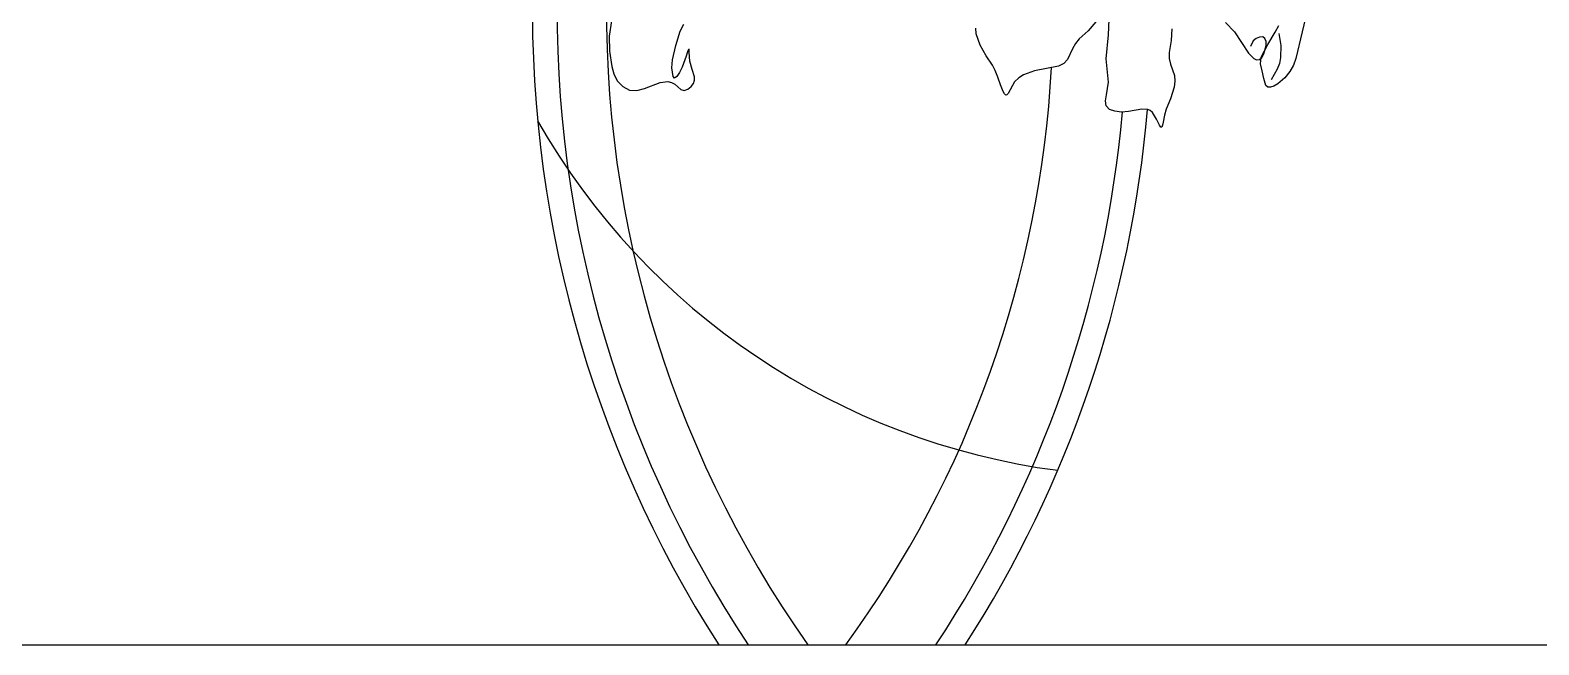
# Model space of a CAD drawing. Extents: x 550 to 4447, y 4707 to 9069.
# Drawn here: x 1993.9 to 2306.5, y 6955 to 7082.3 of the extents above; entities that cross this region are included whole.
import ezdxf

# ---------------------------------------------------------------- set-up
doc = ezdxf.new("R2010")
doc.units = 0
doc.header["$MEASUREMENT"] = 0
doc.layers.get('0').update_dxf_attribs({"linetype": 'CONTINUOUS'})
for name, color, linetype in [('3', 3, 'CONTINUOUS'), ('4', 4, 'CONTINUOUS'), ('7', 7, 'CONTINUOUS')]:
    doc.layers.add(name, color=color, linetype=linetype)
doc.styles.add('STYLE1', font='syastro.shx')

# ---------------------------------------------------------------- blocks, each defined once
blk = doc.blocks.new('010')
at = {"layer": '3'}
for p, q in [((5071.21, 4014.93), (5069.47, 4007.65)), ((5060.6, 4004.38), (5062.42, 4007.58)), ((5062.42, 4007.58), (5063.39, 4009.27)), ((5069.47, 4007.65), (5067.8, 4000.74)), ((5058.8, 4001.11), (5060.6, 4004.38)), ((5058.67, 3999.4), (5058.8, 4001.11)), ((5059.06, 3997.59), (5058.67, 3999.4)), ((5067.18, 3999.05), (5066.26, 3997.39)), ((5067.8, 4000.74), (5067.18, 3999.05)), ((5059.54, 3995.58), (5059.06, 3997.59)), ((5060.02, 3993.73), (5059.54, 3995.58)), ((5064.92, 3995.75), (5063.11, 3994.21)), ((5066.26, 3997.39), (5064.92, 3995.75)), ((5060.53, 3993.3), (5060.02, 3993.73)), ((5061.27, 3993.29), (5060.53, 3993.3)), ((5062.15, 3993.62), (5061.27, 3993.29)), ((5063.11, 3994.21), (5062.15, 3993.62))]:
    blk.add_line(p, q, dxfattribs=at)
at = {"layer": '3', "extrusion": (0, 0, -1)}
for p, q in [((5063.4, 4007.25), (5063.9, 4004.14)), ((5063.9, 4004.14), (5063.87, 4000.96)), ((5063.56, 3999.41), (5063.01, 3997.95)), ((5063.87, 4000.96), (5063.56, 3999.41)), ((5063.01, 3997.95), (5061.43, 3995.21))]:
    blk.add_line(p, q, dxfattribs=at)
at = {"layer": '3'}
blk.add_lwpolyline([(5049.59, 4010.06), (5051.96, 4007.67), (5055.59, 4002.11), (5056.92, 4000.77), (5057.66, 4000.4), (5058.37, 4000.48), (5059.01, 4001.04), (5059.54, 4001.94), (5060.11, 4004.15), (5060.09, 4005.18), (5059.81, 4005.96), (5059.23, 4006.35), (5058.42, 4006.3), (5057.54, 4005.92), (5056.8, 4005.32), (5056.03, 4003.81)], dxfattribs=at)
for centre, radius, start, end in [((5173.9, 4013.29), 297.49, 177.5293, 213.5336), ((5173.9, 4013.29), 284.71, 177.2514, 215.2554), ((4726.59, 4013.29), 278.32, 323.8093, 356.9385), ((4726.59, 4013.29), 297.49, 326.4664, 354.9108), ((5029.92, 4075.16), 182.6, 209.746, 262.5115)]:
    blk.add_arc(centre, radius, start, end, dxfattribs=at)
at = {"layer": '7'}
for points in [[(5035.68, 4008.4), (5035.49, 4005.39), (5035.03, 4002.29), (5035.03, 4000.75), (5035.34, 3999.27), (5036.34, 3996.38), (5036.47, 3994.85), (5036.31, 3993.3), (5035.37, 3990.33), (5034.24, 3987.63), (5033.79, 3986.1), (5033.44, 3984.23), (5033.26, 3983.44), (5033.06, 3982.99), (5032.8, 3983), (5032.5, 3983.44), (5031.72, 3985.05), (5030.7, 3986.72), (5030.1, 3987.27), (5029.44, 3987.57), (5027.95, 3987.64), (5024.46, 3986.99), (5022.61, 3986.89), (5020.9, 3987.07), (5019.54, 3987.57), (5018.71, 3988.47), (5018.52, 3989.75), (5018.73, 3991.3), (5019.28, 3994.64), (5018.69, 4000.7), (5019.29, 4006.85), (5019.55, 4012.84)], [(5015.98, 4010.26), (5013.98, 4007.9), (5011.7, 4005.84), (5010.73, 4004.67), (5009.99, 4003.28), (5008.65, 4000.46), (5007.67, 3999.43), (5006.35, 3998.79), (5003.19, 3998.17), (5000.09, 3997.55), (4997.28, 3996.53), (4996.02, 3995.76), (4994.91, 3994.68), (4993.31, 3991.69), (4992.98, 3991.3), (4992.64, 3991.28), (4992.31, 3991.6), (4991.96, 3992.19), (4991.28, 3993.91), (4990.58, 3995.9), (4989.89, 3997.63), (4989.19, 3998.99), (4987.63, 4001.45), (4986.04, 4004.21), (4985, 4007.13), (4984.88, 4008.59)], [(4890.49, 4010.47), (4889.92, 4006.56), (4889.99, 4002.61), (4890.6, 3998.67), (4891.12, 3996.76), (4892.02, 3994.97), (4893.46, 3993.47), (4895.21, 3992.55), (4897.09, 3992.46), (4899.04, 3992.99), (4903.16, 3994.53), (4905.14, 3994.76), (4906.06, 3994.55), (4906.91, 3994.07), (4908.49, 3992.74), (4909.37, 3992.5), (4910.32, 3992.8), (4911.18, 3993.46), (4911.77, 3994.27), (4912.02, 3995.12), (4911.99, 3996.01), (4911.44, 3997.9), (4910.78, 4000.04), (4910.61, 4002.38), (4910.62, 4003.12), (4910.5, 4003.1), (4910.25, 4002.45), (4909.87, 4001.34), (4908.8, 3998.49), (4908.14, 3997.11), (4907.46, 3996.07), (4906.88, 3995.64), (4906.47, 3996.06), (4906.17, 3998.32), (4906.3, 4000.43), (4907.19, 4004.08), (4908.34, 4007.85), (4909.27, 4009.66)]]:
    blk.add_lwpolyline(points, dxfattribs=at)
blk.add_lwpolyline([(4870.21, 4023.86, 0.152713), (4918.3, 3848.95), (4982.19, 3848.95, 0.12227), (5029.38, 3987.57, 0.12227)], format="xyb", dxfattribs=at)
at = {"layer": '7', "style": 'STYLE1', "flags": 9}
for tag in ['XSIZE', 'YSIZE']:
    blk.add_attdef(tag, (4918.3, 3848.95), '', height=0.205, dxfattribs=at)
blk = doc.blocks.new('HUA-1')
blk.add_blockref('010', (-4951.21, -3848.95))

msp = doc.modelspace()

# ---------------------------------------------------------------- linework, layer by layer
at = {"layer": '4'}
msp.add_lwpolyline([(1756.43, 6954.97), (2398.73, 6954.97), (3948.98, 6954.97)], dxfattribs=at)

# ---------------------------------------------------------------- block references
at = {"xscale": 0.8, "yscale": 0.8, "zscale": 0.8}
msp.add_blockref('HUA-1', (2162.88, 6954.97), dxfattribs=at)

doc.saveas('drawing.dxf')
